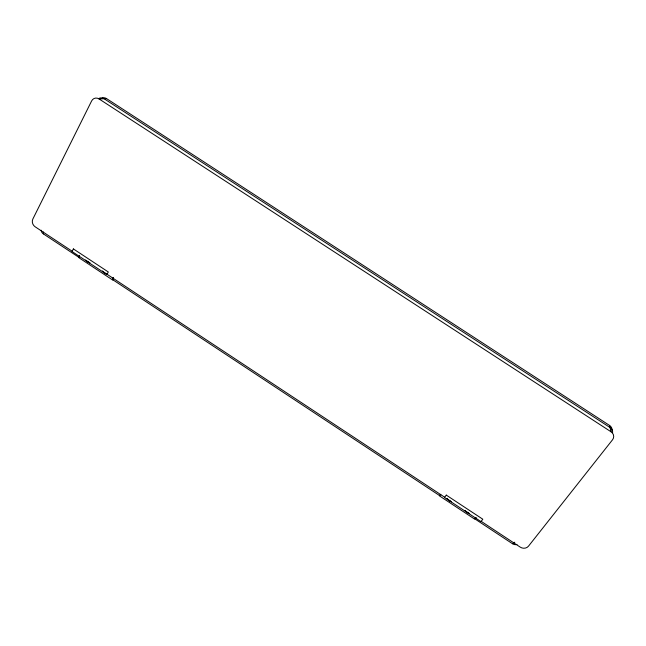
<?xml version="1.0" encoding="UTF-8"?>
<svg xmlns="http://www.w3.org/2000/svg" width="646" height="646" viewBox="0 0 646 646"><rect width="100%" height="100%" fill="white"/><g stroke="black" fill="none" stroke-linecap="round" stroke-linejoin="round"><path stroke-width="0.97" d="M79.45 255.743L79.248 257.584L43.403 233.909L43.492 232.003M79.24 255.945L79.038 257.802L112.792 280.106L113.252 277.4M113.3 278.103L113.002 279.871L439.466 495.498L440.782 494.36M440.653 494.626L439.312 495.781L474.56 519.061L476.013 517.979M476.134 517.704L474.705 518.778L512.456 543.714A5.846 4.748 55.3 0 0 517.002 544.392M512.456 543.714L514.789 542.22M72.174 251.237L35.134 226.778A5.741 5.031 62.6 0 1 32.849 219.042L91.635 100.929A6.089 5.434 72.3 0 1 99.064 98.943L106.59 98.628L609.485 425.399A6.21 5.628 3 0 1 612.085 430.551M89.649 262.793L85.514 260.031M106.848 274.162L102.714 271.393M451.497 501.772L447.177 498.882M469.472 513.635L465.136 510.736M99.064 98.943L611.027 431.77A6.323 5.725 3.3 0 1 612.537 439.781L528.493 546.169A5.967 5.281 14.1 0 1 520.264 547.146L481.181 521.338M107.058 274.275L444.706 497.25M609.485 425.399L611.027 431.77M612.61 432.675A6.25 5.661 3.1 0 0 609.994 427.499L104.103 98.733A6.008 5.378 72.4 0 0 98.668 98.572M102.464 97.917A5.976 5.346 72.5 0 1 106.59 98.628M89.947 262.712A4.215 1.906 41.4 0 1 85.821 260.362M107.163 274.082A4.199 1.914 40.9 0 1 102.367 270.916M43.403 233.909A5.661 4.506 5.8 0 1 41.231 230.218M451.021 501.546A4.304 1.995 28.6 0 1 447.008 498.518M468.988 513.409A4.328 1.986 28 0 1 464.975 510.38M73.386 248.92L72.029 251.528L106.905 274.566L108.302 271.966L73.386 248.92M446.289 495.111L444.513 497.517L480.979 521.605L482.804 519.214L446.289 495.111"/></g></svg>
